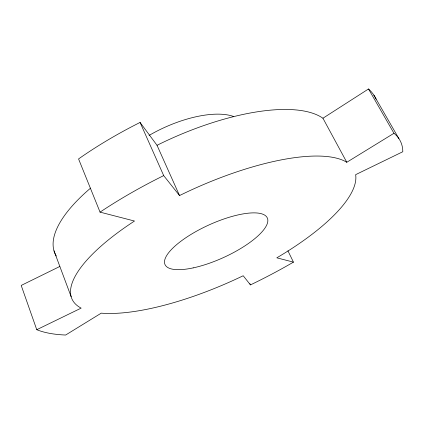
<?xml version="1.0" encoding="UTF-8"?>
<svg xmlns="http://www.w3.org/2000/svg" width="424" height="424" viewBox="0 0 424 424"><rect width="100%" height="100%" fill="white"/><g stroke="black" fill="none" stroke-linecap="round" stroke-linejoin="round"><path stroke-width="0.64" d="M59.832 266.458L21.2 285.437L36.761 329.702L81.148 308.126A155.142 49.846 -24.5 0 1 134.498 221.037L100.053 212.133L78.562 158.931A204.469 77.088 -24.5 0 1 140.074 122.441L157.028 145.294A151.739 56.604 -24.5 0 1 322.934 118.232L368.514 88.971A204.469 77.088 -24.5 0 1 376.104 99.174M140.074 122.441L163.691 175.605L179.532 195.559A155.142 49.846 -24.5 0 1 346.784 162.275L393.97 133.279L368.514 88.971M287.933 250.823L293.456 262.127L276.808 257.824A155.142 49.846 -24.5 0 0 355.641 174.667L402.8 151.739A209.159 67.946 -24.5 0 0 393.97 133.279M293.456 262.127A209.159 67.946 -24.5 0 1 250.462 284.896L243.196 275.743A155.142 49.846 -24.5 0 1 101.241 313.156L65.646 335.029A209.159 67.946 -24.5 0 1 36.761 329.702M373.894 95.183L398.92 138.669M322.934 118.232L346.784 162.275M249.911 283.704L250.462 284.896M157.028 145.294L179.532 195.559M54.002 250.807L71.153 296.715M100.053 212.133A209.159 67.946 -24.5 0 1 163.691 175.605M56.275 255.964A151.739 56.604 -24.5 0 1 90.566 188.129M149.073 135.426A73.532 30.777 -24.5 0 1 233.783 116.563M193.212 267.878A56.206 17.845 -24.5 0 0 267.74 219.346A56.206 17.845 -24.5 0 0 187.541 236.608A56.206 17.845 -24.5 0 0 193.212 267.878"/></g></svg>
